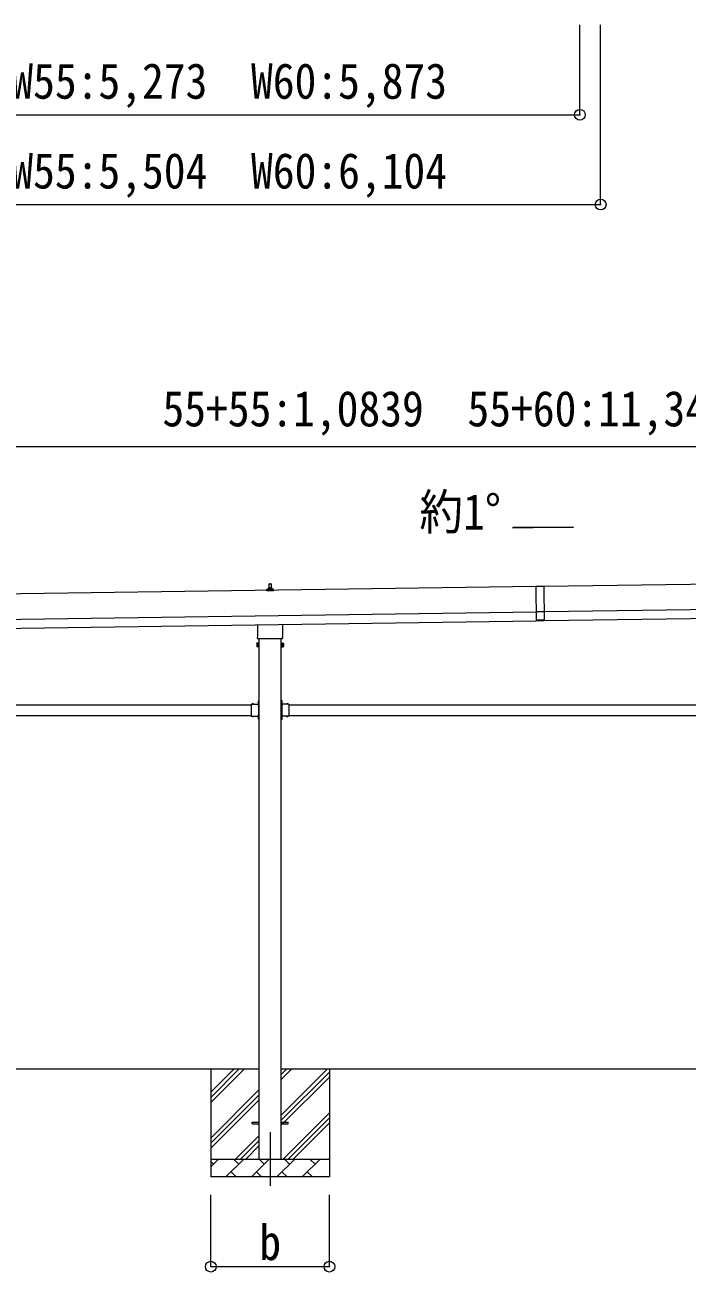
# Model space of a CAD drawing. Units: millimetres at full size, sheet at 1:60; details may follow other scales. Extents: x -16864 to 16864, y -11640 to 11640.
# Drawn here: x -1710 to 1974, y -8143 to -1203 of the extents above; entities that cross this region are included whole.
import ezdxf
from ezdxf.enums import TextEntityAlignment as Align

# ---------------------------------------------------------------- set-up
doc = ezdxf.new("R2010")
doc.units = ezdxf.units.MM
doc.header["$LTSCALE"] = 60
doc.header["$PDMODE"] = 32
doc.header["$PDSIZE"] = 60
doc.linetypes.add('CHAIN1', pattern=[8, 5, -1, 1, -1])
doc.linetypes.add('USER3', pattern=[4, 3, -1])
for name, color, linetype, lineweight in [('0-1_Defpoints', 7, 'CHAIN1', 9), ('0-2_TEXT1', 4, 'Continuous', 9), ('0-3_SHAPE', 7, 'Continuous', 9), ('0-7_PARTS2', 7, 'Continuous', 9), ('0-8_TABLE1', 6, 'Continuous', 9), ('1-8', 6, 'Continuous', 9)]:
    doc.layers.add(name, color=color, linetype=linetype, lineweight=lineweight)
doc.styles.add('ＭＳ ゴシック', font='')
doc.styles.get('ＭＳ ゴシック').set_extended_font_data('MS Gothic')

msp = doc.modelspace()

# ---------------------------------------------------------------- linework, layer by layer
at = {"layer": '0-1_Defpoints'}
msp.add_line((-346.14, -7364.24), (-346.14, -7713.24), dxfattribs=at)
at = {"layer": '0-2_TEXT1'}
for p, q in [((1341.76, -3998.41), (1005.76, -4003.21)), ((6541.56, -4251.58), (1176.6, -4328.22)), ((1131.61, -4328.86), (-4233.34, -4405.5)), ((-364.08, -4352.62), (-364.08, -4344.91)), ((-327.58, -4352.62), (-364.08, -4352.62)), ((-363.7, -4344.12), (-327.97, -4344.12)), ((-363.32, -4343.94), (-356.6, -4342.31)), ((-356.22, -4342.12), (-335.45, -4342.12)), ((-355.83, -4341.34), (-355.83, -4337.12)), ((-354.83, -4337.12), (-336.83, -4337.12)), ((-351.83, -4337.12), (-351.11, -4313.6)), ((-350.11, -4312.62), (-341.56, -4312.62)), ((-340.56, -4313.6), (-339.83, -4337.12)), ((-335.83, -4341.34), (-335.83, -4337.12)), ((-328.35, -4343.94), (-335.07, -4342.31)), ((-327.58, -4352.62), (-327.58, -4344.91)), ((1131.59, -4327.86), (1176.59, -4327.22)), ((1131.59, -4327.86), (1134.34, -4520.34)), ((1176.6, -4328.22), (1131.61, -4328.86)), ((1176.59, -4327.22), (1179.34, -4519.7)), ((1178.6, -4468.21), (6543.56, -4391.56)), ((-4231.34, -4545.49), (1133.61, -4468.85)), ((1178.62, -4469.21), (1133.62, -4469.85)), ((1179.32, -4518.2), (6544.27, -4441.56)), ((-4230.63, -4595.49), (1134.32, -4518.84)), ((-414.44, -4606.61), (-414.44, -4540.97)), ((-277.84, -4539.02), (-277.84, -4606.61)), ((1179.27, -4514.7), (1134.27, -4515.34)), ((1179.34, -4519.7), (1134.34, -4520.34)), ((-420.14, -4644.88), (-419.38, -4643.57)), ((-420.14, -4644.88), (-420.14, -4661.88)), ((-413.14, -4648.47), (-419.38, -4648.47)), ((-416.14, -4615.38), (-416.14, -4609.88)), ((-278.2, -4618.88), (-414.08, -4618.88)), ((-408.64, -4618.88), (-408.64, -7514.24)), ((-283.64, -7514.24), (-283.64, -4618.88)), ((-279.14, -4648.47), (-272.9, -4648.47)), ((-276.14, -4609.88), (-276.14, -4615.38)), ((-272.14, -4644.88), (-272.9, -4643.57)), ((-272.14, -4644.88), (-272.14, -4661.88)), ((-420.14, -4661.88), (-419.38, -4663.2)), ((-413.14, -4658.29), (-419.38, -4658.29)), ((-413.14, -4663.2), (-419.38, -4663.2)), ((-410.64, -4662.58), (-413.14, -4662.58)), ((-281.64, -4662.58), (-279.14, -4662.58)), ((-279.14, -4658.29), (-272.9, -4658.29)), ((-279.14, -4663.2), (-272.9, -4663.2)), ((-272.14, -4661.88), (-272.9, -4663.2)), ((-3241.64, -4986.24), (-450.64, -4986.24)), ((-450.64, -4983.24), (-450.64, -5049.24)), ((-450.64, -4983.24), (-410.64, -4983.24)), ((-447.54, -4982.73), (-447.54, -4983.24)), ((-447.54, -4983.24), (-435.74, -4983.24)), ((-414.64, -4986.24), (-409.14, -4986.24)), ((-411.15, -4967.34), (-410.64, -4967.34)), ((-410.64, -4963.24), (-408.64, -4963.24)), ((-410.64, -4963.24), (-410.64, -4983.24)), ((-410.64, -4967.34), (-410.64, -4979.14)), ((-408.64, -4970.24), (-410.64, -4970.24)), ((-408.64, -4976.24), (-410.64, -4976.24)), ((-410.64, -4987.24), (-410.64, -5045.24)), ((-409.14, -4986.24), (-409.14, -5046.24)), ((-408.64, -4963.24), (-408.64, -4983.24)), ((-281.64, -4963.24), (-283.64, -4963.24)), ((-283.64, -4963.24), (-283.64, -4983.24)), ((-283.64, -4970.24), (-281.64, -4970.24)), ((-283.64, -4976.24), (-281.64, -4976.24)), ((-277.64, -4986.24), (-283.14, -4986.24)), ((-283.14, -4986.24), (-283.14, -5046.24)), ((-281.64, -4963.24), (-281.64, -4983.24)), ((-281.13, -4967.34), (-281.64, -4967.34)), ((-281.64, -4967.34), (-281.64, -4979.14)), ((-241.64, -4983.24), (-281.64, -4983.24)), ((-281.64, -4987.24), (-281.64, -5045.24)), ((-244.74, -4983.24), (-256.54, -4983.24)), ((-244.74, -4982.73), (-244.74, -4983.24)), ((-241.64, -4983.24), (-241.64, -5049.24)), ((-241.64, -4986.24), (2549.36, -4986.24)), ((-3241.64, -5046.24), (-450.64, -5046.24)), ((-450.64, -5049.24), (-410.64, -5049.24)), ((-447.54, -5049.75), (-447.54, -5049.24)), ((-447.54, -5049.24), (-435.74, -5049.24)), ((-414.64, -5046.24), (-409.14, -5046.24)), ((-410.64, -5047.24), (-414.64, -5047.24)), ((-411.15, -5053.34), (-410.64, -5053.34)), ((-410.64, -5049.24), (-410.64, -5069.24)), ((-410.64, -5053.34), (-410.64, -5065.14)), ((-408.64, -5056.24), (-410.64, -5056.24)), ((-408.64, -5062.24), (-410.64, -5062.24)), ((-408.64, -5049.24), (-408.64, -5069.24)), ((-283.64, -5049.24), (-283.64, -5069.24)), ((-283.64, -5056.24), (-281.64, -5056.24)), ((-283.64, -5062.24), (-281.64, -5062.24)), ((-277.64, -5046.24), (-283.14, -5046.24)), ((-281.64, -5047.24), (-277.64, -5047.24)), ((-281.64, -5049.24), (-281.64, -5069.24)), ((-241.64, -5049.24), (-281.64, -5049.24)), ((-281.13, -5053.34), (-281.64, -5053.34)), ((-281.64, -5053.34), (-281.64, -5065.14)), ((-244.74, -5049.24), (-256.54, -5049.24)), ((-244.74, -5049.75), (-244.74, -5049.24)), ((-241.64, -5046.24), (2549.36, -5046.24)), ((-410.64, -5069.24), (-408.64, -5069.24)), ((-281.64, -5069.24), (-283.64, -5069.24)), ((-446.14, -7309.74), (-408.64, -7309.74)), ((-446.14, -7318.74), (-446.14, -7309.74)), ((-446.14, -7309.74), (-408.64, -7309.74)), ((-446.14, -7318.74), (-446.14, -7309.74)), ((-446.14, -7318.74), (-408.64, -7318.74)), ((-446.14, -7318.74), (-408.64, -7318.74)), ((-283.64, -7309.74), (-246.14, -7309.74)), ((-283.64, -7309.74), (-246.14, -7309.74)), ((-283.64, -7318.74), (-246.14, -7318.74)), ((-283.64, -7318.74), (-246.14, -7318.74)), ((-246.14, -7318.74), (-246.14, -7309.74)), ((-246.14, -7318.74), (-246.14, -7309.74))]:
    msp.add_line(p, q, dxfattribs=at)
for points in [[(-413.14, -4663.2), (-413.14, -4643.57), (-419.38, -4643.57)], [(-413.14, -4662.58), (-413.14, -4644.18), (-410.64, -4644.18)], [(-279.14, -4662.58), (-279.14, -4644.18), (-281.64, -4644.18)], [(-279.14, -4663.2), (-279.14, -4643.57), (-272.9, -4643.57)], [(-447.54, -4982.73), (-435.74, -4982.73), (-435.74, -4983.24)], [(-410.64, -4987.24), (-414.64, -4987.24), (-414.64, -4985.24), (-410.64, -4985.24)], [(-411.15, -4967.34), (-411.15, -4979.14), (-410.64, -4979.14)], [(-281.13, -4967.34), (-281.13, -4979.14), (-281.64, -4979.14)], [(-281.64, -4987.24), (-277.64, -4987.24), (-277.64, -4985.24), (-281.64, -4985.24)], [(-244.74, -4982.73), (-256.54, -4982.73), (-256.54, -4983.24)], [(-447.54, -5049.75), (-435.74, -5049.75), (-435.74, -5049.24)], [(-410.64, -5045.24), (-414.64, -5045.24), (-414.64, -5047.24)], [(-411.15, -5053.34), (-411.15, -5065.14), (-410.64, -5065.14)], [(-281.64, -5045.24), (-277.64, -5045.24), (-277.64, -5047.24)], [(-281.13, -5053.34), (-281.13, -5065.14), (-281.64, -5065.14)], [(-244.74, -5049.75), (-256.54, -5049.75), (-256.54, -5049.24)]]:
    msp.add_lwpolyline(points, dxfattribs=at)
for points in [[(-410.64, -4663.88), (-410.64, -4642.88), (-408.64, -4642.88), (-408.64, -4663.88)], [(-281.64, -4663.88), (-281.64, -4642.88), (-283.64, -4642.88), (-283.64, -4663.88)]]:
    msp.add_lwpolyline(points, close=True, dxfattribs=at)
at = {"layer": '0-2_TEXT1', "linetype": 'USER3'}
for points in [[(-444.14, -4980.63), (-442.79, -4983.41), (-441.64, -4984.01)], [(-439.14, -4980.63), (-440.5, -4983.41), (-441.64, -4984.01)], [(-413.25, -4970.74), (-410.47, -4972.09), (-409.87, -4973.24)], [(-413.25, -4975.74), (-410.47, -4974.38), (-409.87, -4973.24)], [(-279.03, -4970.74), (-281.81, -4972.09), (-282.42, -4973.24)], [(-279.03, -4975.74), (-281.81, -4974.38), (-282.42, -4973.24)], [(-253.14, -4980.63), (-251.79, -4983.41), (-250.64, -4984.01)], [(-248.14, -4980.63), (-249.5, -4983.41), (-250.64, -4984.01)], [(-444.14, -5051.85), (-442.79, -5049.07), (-441.64, -5048.46)], [(-439.14, -5051.85), (-440.5, -5049.07), (-441.64, -5048.46)], [(-413.25, -5056.74), (-410.47, -5058.09), (-409.87, -5059.24)], [(-413.25, -5061.74), (-410.47, -5060.38), (-409.87, -5059.24)], [(-279.03, -5056.74), (-281.81, -5058.09), (-282.42, -5059.24)], [(-279.03, -5061.74), (-281.81, -5060.38), (-282.42, -5059.24)], [(-253.14, -5051.85), (-251.79, -5049.07), (-250.64, -5048.46)], [(-248.14, -5051.85), (-249.5, -5049.07), (-250.64, -5048.46)]]:
    msp.add_lwpolyline(points, dxfattribs=at)
at = {"layer": '0-2_TEXT1'}
for centre, radius, start, end in [((-363.08, -4344.91), 1, 103.62699, 180), ((-356.83, -4341.34), 1, 283.62699, 0), ((-351.75, -4337.76), 4.13, 90, 171.17633), ((-354.83, -4338.12), 1, 90, 180), ((-350.11, -4313.62), 1, 90, 178.60509), ((-342.5, -4337.12), 4.83, 133.60282, 180), ((-349.17, -4337.12), 4.83, 0, 46.39718), ((-341.56, -4313.62), 1, 1.39491, 90), ((-339.92, -4337.76), 4.13, 8.82367, 90), ((-336.83, -4338.12), 1, 0, 90), ((-334.83, -4341.34), 1, 180, 256.37301), ((-328.58, -4344.91), 1, 0, 76.37301), ((-415.8, -4646.02), 4.34, 145.61575, 214.38425), ((-403.9, -4653.38), 16.24, 162.41205, 197.58795), ((-412.14, -4609.88), 4, 125.09963, 180), ((-412.14, -4615.38), 4, 180, 194.47751), ((-412.14, -4615.38), 4, 194.47751, 241.04498), ((-280.14, -4615.38), 4, 298.95502, 345.52249), ((-280.14, -4609.88), 4, 0, 54.90037), ((-280.14, -4615.38), 4, 345.52249, 0), ((-276.49, -4646.02), 4.34, 325.61575, 34.38425), ((-288.38, -4653.38), 16.24, 342.41205, 17.58795), ((-415.8, -4660.74), 4.34, 145.61575, 214.38425), ((-276.49, -4660.74), 4.34, 325.61575, 34.38425), ((-441.64, -4988.47), 8.23, 44.2189, 135.7811), ((-405.41, -4973.24), 8.23, 134.2189, 225.7811), ((-410.64, -4983.24), 2, 270, 0), ((-281.64, -4983.24), 2, 180, 270), ((-286.87, -4973.24), 8.23, 314.2189, 45.7811), ((-250.64, -4988.47), 8.23, 44.2189, 135.7811), ((-441.64, -5044.01), 8.23, 224.2189, 315.7811), ((-405.41, -5059.24), 8.23, 134.2189, 225.7811), ((-410.64, -5049.24), 2, 0, 90), ((-281.64, -5049.24), 2, 90, 180), ((-286.87, -5059.24), 8.23, 314.2189, 45.7811), ((-250.64, -5044.01), 8.23, 224.2189, 315.7811)]:
    msp.add_arc(centre, radius, start, end, dxfattribs=at)
at = {"layer": '0-3_SHAPE'}
for p, q in [((-408.64, -7014.24), (-3283.64, -7014.24)), ((-676.14, -7014.24), (-676.14, -7614.24)), ((-676.14, -7199.29), (-491.09, -7014.24)), ((-676.14, -7171), (-519.37, -7014.24)), ((-676.14, -7142.72), (-547.66, -7014.24)), ((-283.64, -7269.34), (-28.54, -7014.24)), ((-283.64, -7071.35), (-226.53, -7014.24)), ((-283.64, -7043.06), (-254.82, -7014.24)), ((2591.36, -7014.24), (-283.64, -7014.24)), ((-283.64, -7297.62), (-16.14, -7030.12)), ((-283.64, -7325.91), (-16.14, -7058.41)), ((-16.14, -7014.24), (-16.14, -7614.24)), ((-676.14, -7397.28), (-408.64, -7129.78)), ((-676.14, -7425.56), (-408.64, -7158.06)), ((-676.14, -7453.85), (-408.64, -7186.35)), ((-273.98, -7514.24), (-16.14, -7256.4)), ((-245.7, -7514.24), (-16.14, -7284.68)), ((-217.42, -7514.24), (-16.14, -7312.96)), ((-538.54, -7514.24), (-408.64, -7384.34)), ((-510.26, -7514.24), (-408.64, -7412.62)), ((-481.97, -7514.24), (-408.64, -7440.91)), ((-676.14, -7514.24), (-16.14, -7514.24)), ((-676.14, -7557.13), (-633.25, -7514.24)), ((-661.8, -7542.79), (-676.14, -7528.45)), ((-591.83, -7614.24), (-491.83, -7514.24)), ((-520.38, -7542.79), (-548.93, -7514.24)), ((-450.4, -7614.24), (-350.4, -7514.24)), ((-378.96, -7542.79), (-407.51, -7514.24)), ((-308.98, -7614.24), (-208.98, -7514.24)), ((-237.54, -7542.79), (-266.09, -7514.24)), ((-167.56, -7614.24), (-67.56, -7514.24)), ((-96.12, -7542.79), (-124.67, -7514.24)), ((-19.43, -7514.24), (-16.14, -7510.95)), ((-16.14, -7614.24), (-676.14, -7614.24)), ((-563.27, -7585.69), (-534.72, -7614.24)), ((-421.85, -7585.69), (-393.3, -7614.24)), ((-280.43, -7585.69), (-251.88, -7614.24)), ((-139.01, -7585.69), (-110.46, -7614.24))]:
    msp.add_line(p, q, dxfattribs=at)
at = {"layer": '0-7_PARTS2', "color": 4}
for p, q in [((1005.76, -4003.21), (1005.76, -3998.41)), ((1005.76, -3998.41), (1341.76, -3998.41))]:
    msp.add_line(p, q, dxfattribs=at)
at = {"layer": '0-8_TABLE1'}
for p, q in [((6574.57, -3551.6), (-4264.36, -3551.6)), ((-676.14, -8113.24), (-676.14, -7713.24)), ((-16.14, -8113.24), (-16.14, -7713.24)), ((-676.14, -8113.24), (-16.14, -8113.24))]:
    msp.add_line(p, q, dxfattribs=at)
for p in [(-676.14, -8113.24), (-16.14, -8113.24)]:
    msp.add_point(p, dxfattribs=at)
at = {"layer": '1-8'}
for p, q in [((1377.44, -1703.32), (1377.44, -1203.32)), ((1492.94, -2202.96), (1492.94, -1203.32)), ((-3895.56, -1703.32), (1377.44, -1703.32)), ((-4011.06, -2202.96), (1492.94, -2202.96))]:
    msp.add_line(p, q, dxfattribs=at)
for p in [(1377.44, -1703.32), (1492.94, -2202.96)]:
    msp.add_point(p, dxfattribs=at)

# ---------------------------------------------------------------- texts
at = {"layer": '0-7_PARTS2', "style": 'ＭＳ ゴシック', "width": 0.9}
msp.add_text('約1°', height=197.9, dxfattribs=at).set_placement((484.68, -4070.96), align=Align.BOTTOM_LEFT)
at = {"layer": '0-8_TABLE1', "color": 7, "style": 'ＭＳ ゴシック', "width": 0.9}
for s, p in [('55+55:1,0839\u300055+60:11,349\u300060+60:11,859', (-944.89, -3496.6)), ('b', (-406.14, -8135.74))]:
    msp.add_text(s, height=197.9, dxfattribs=at).set_placement(p, align=Align.BOTTOM_LEFT)
at = {"layer": '1-8', "color": 7, "style": 'ＭＳ ゴシック', "width": 0.9}
for s, p in [('W48:4,673\u3000W55:5,273\u3000W60:5,873', (-3119.06, -1673.32)), ('W48:4,904\u3000W55:5,504\u3000W60:6,104', (-3119.06, -2172.96))]:
    msp.add_text(s, height=197.9, dxfattribs=at).set_placement(p, align=Align.BOTTOM_LEFT)

doc.saveas('drawing.dxf')
